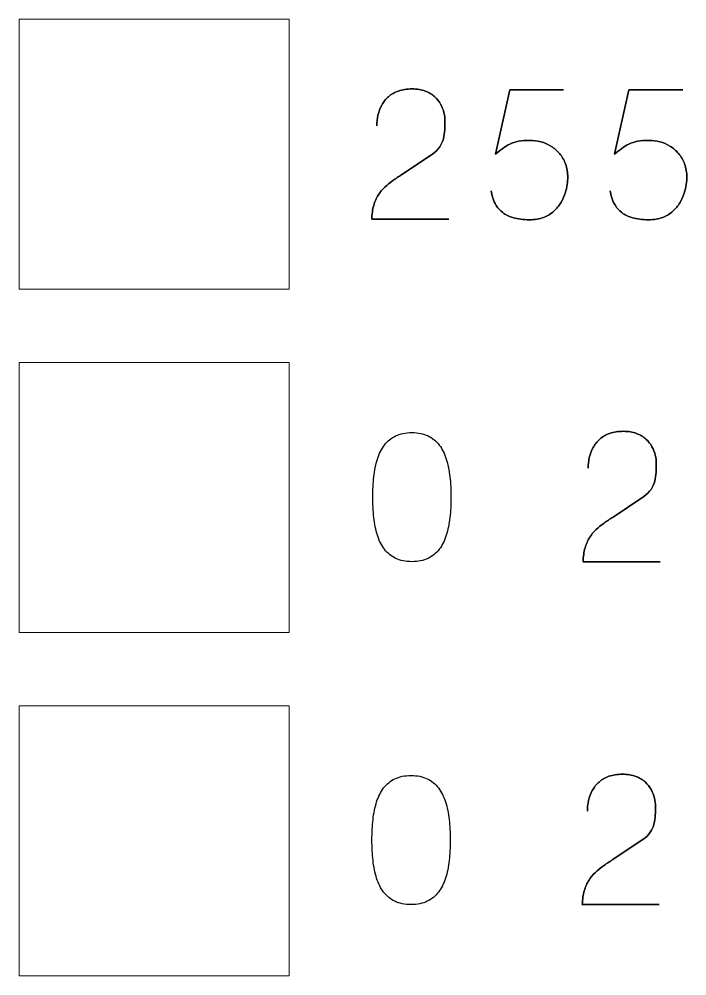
# Model space of a CAD drawing. Header units: millimetres. Extents: x -63 to 11, y -162 to 25.
# Drawn here: x -63.22 to -30.36, y -110.95 to -63.89 of the extents above; entities that cross this region are included whole.
import ezdxf

# ---------------------------------------------------------------- set-up
doc = ezdxf.new("R2010")
doc.units = ezdxf.units.MM
doc.header["$MEASUREMENT"] = 0
doc.layers.add('Layer 1', color=7, linetype='Continuous')

msp = doc.modelspace()

# ---------------------------------------------------------------- linework, layer by layer
at = {"layer": 'Layer 1', "color": 2, "lineweight": 18}
msp.add_lwpolyline([(-63.2163, -77.174), (-49.9281, -77.174), (-49.9281, -63.8858), (-63.2163, -63.8858), (-63.2163, -77.174)], close=True, dxfattribs=at)
at = {"layer": 'Layer 1', "color": 3, "lineweight": 18}
msp.add_lwpolyline([(-63.2163, -94.0617), (-49.9281, -94.0617), (-49.9281, -80.7735), (-63.2163, -80.7735), (-63.2163, -94.0617)], close=True, dxfattribs=at)
at = {"layer": 'Layer 1', "color": 4, "lineweight": 18}
msp.add_lwpolyline([(-63.2163, -110.9494), (-49.9281, -110.9494), (-49.9281, -97.6612), (-63.2163, -97.6612), (-63.2163, -110.9494)], close=True, dxfattribs=at)
at = {"layer": 'Layer 1'}
for points, knots in [([(-42.0808, -73.7309), (-42.0808, -73.7309), (-45.8657, -73.7309), (-45.8657, -73.7309), (-45.8657, -73.7309), (-45.8584, -73.475), (-45.826, -73.2486), (-45.7716, -73.0545), (-45.7716, -73.0545), (-45.7158, -72.8604), (-45.6408, -72.6898), (-45.5481, -72.5428), (-45.5481, -72.5428), (-45.454, -72.3957), (-45.3467, -72.2649), (-45.2246, -72.1502), (-45.2246, -72.1502), (-45.1026, -72.034), (-44.9717, -71.9281), (-44.8306, -71.8281), (-44.8306, -71.8281), (-44.6894, -71.7296), (-44.5438, -71.6311), (-44.3924, -71.534), (-44.3924, -71.534), (-44.3924, -71.534), (-42.8837, -70.5283), (-42.8837, -70.5283), (-42.8837, -70.5283), (-42.7293, -70.4194), (-42.6087, -70.3003), (-42.5234, -70.1724), (-42.5234, -70.1724), (-42.4367, -70.0445), (-42.3764, -69.9092), (-42.3396, -69.7666), (-42.3396, -69.7666), (-42.3043, -69.6254), (-42.2823, -69.4798), (-42.2749, -69.3328), (-42.2749, -69.3328), (-42.2676, -69.1843), (-42.2646, -69.0358), (-42.2661, -68.8872), (-42.2661, -68.8872), (-42.2661, -68.7652), (-42.2823, -68.6343), (-42.3146, -68.4932), (-42.3146, -68.4932), (-42.3484, -68.3535), (-42.4014, -68.2138), (-42.4764, -68.0755), (-42.4764, -68.0755), (-42.5514, -67.9373), (-42.6513, -67.8109), (-42.7763, -67.6962), (-42.7763, -67.6962), (-42.9013, -67.5829), (-43.0557, -67.4918), (-43.2395, -67.4227), (-43.2395, -67.4227), (-43.4233, -67.3536), (-43.6395, -67.3183), (-43.8895, -67.3168), (-43.8895, -67.3168), (-44.1409, -67.3183), (-44.3629, -67.3536), (-44.5541, -67.4212), (-44.5541, -67.4212), (-44.7453, -67.4888), (-44.9085, -67.5829), (-45.0438, -67.7021), (-45.0438, -67.7021), (-45.179, -67.8212), (-45.2879, -67.9594), (-45.3731, -68.1138), (-45.3731, -68.1138), (-45.4584, -68.2682), (-45.5202, -68.4329), (-45.5599, -68.6064), (-45.5599, -68.6064), (-45.5996, -68.7799), (-45.6187, -68.9563), (-45.6187, -69.1343), (-45.6187, -69.1343), (-45.6187, -68.9563), (-45.5996, -68.7799), (-45.5599, -68.6064), (-45.5599, -68.6064), (-45.5202, -68.4329), (-45.4584, -68.2682), (-45.3731, -68.1138), (-45.3731, -68.1138), (-45.2879, -67.9594), (-45.179, -67.8212), (-45.0438, -67.7021), (-45.0438, -67.7021), (-44.9085, -67.5829), (-44.7453, -67.4888), (-44.5541, -67.4212), (-44.5541, -67.4212), (-44.3629, -67.3536), (-44.1409, -67.3183), (-43.8895, -67.3168), (-43.8895, -67.3168), (-43.6395, -67.3183), (-43.4233, -67.3536), (-43.2395, -67.4227), (-43.2395, -67.4227), (-43.0557, -67.4918), (-42.9013, -67.5829), (-42.7763, -67.6962), (-42.7763, -67.6962), (-42.6513, -67.8109), (-42.5514, -67.9373), (-42.4764, -68.0755), (-42.4764, -68.0755), (-42.4014, -68.2138), (-42.3484, -68.3535), (-42.3146, -68.4932), (-42.3146, -68.4932), (-42.2823, -68.6343), (-42.2661, -68.7652), (-42.2661, -68.8872), (-42.2661, -68.8872), (-42.2646, -69.0358), (-42.2676, -69.1843), (-42.2749, -69.3328), (-42.2749, -69.3328), (-42.2823, -69.4798), (-42.3043, -69.6254), (-42.3396, -69.7666), (-42.3396, -69.7666), (-42.3764, -69.9092), (-42.4367, -70.0445), (-42.5234, -70.1724), (-42.5234, -70.1724), (-42.6087, -70.3003), (-42.7293, -70.4194), (-42.8837, -70.5283), (-42.8837, -70.5283), (-42.8837, -70.5283), (-44.3924, -71.534), (-44.3924, -71.534), (-44.3924, -71.534), (-44.5438, -71.6311), (-44.6894, -71.7296), (-44.8306, -71.8281), (-44.8306, -71.8281), (-44.9717, -71.9281), (-45.1026, -72.034), (-45.2246, -72.1502), (-45.2246, -72.1502), (-45.3467, -72.2649), (-45.454, -72.3957), (-45.5481, -72.5428), (-45.5481, -72.5428), (-45.6408, -72.6898), (-45.7158, -72.8604), (-45.7716, -73.0545), (-45.7716, -73.0545), (-45.826, -73.2486), (-45.8584, -73.475), (-45.8657, -73.7309), (-45.8657, -73.7309), (-45.8657, -73.7309), (-42.0808, -73.7309), (-42.0808, -73.7309)], [0, 0, 0, 0, 0.0232558, 0.0232558, 0.0232558, 0.0232558, 0.0465116, 0.0465116, 0.0465116, 0.0465116, 0.0697674, 0.0697674, 0.0697674, 0.0697674, 0.0930233, 0.0930233, 0.0930233, 0.0930233, 0.1162791, 0.1162791, 0.1162791, 0.1162791, 0.1395349, 0.1395349, 0.1395349, 0.1395349, 0.1627907, 0.1627907, 0.1627907, 0.1627907, 0.1860465, 0.1860465, 0.1860465, 0.1860465, 0.2093023, 0.2093023, 0.2093023, 0.2093023, 0.2325581, 0.2325581, 0.2325581, 0.2325581, 0.255814, 0.255814, 0.255814, 0.255814, 0.2790698, 0.2790698, 0.2790698, 0.2790698, 0.3023256, 0.3023256, 0.3023256, 0.3023256, 0.3255814, 0.3255814, 0.3255814, 0.3255814, 0.3488372, 0.3488372, 0.3488372, 0.3488372, 0.372093, 0.372093, 0.372093, 0.372093, 0.3953488, 0.3953488, 0.3953488, 0.3953488, 0.4186047, 0.4186047, 0.4186047, 0.4186047, 0.4418605, 0.4418605, 0.4418605, 0.4418605, 0.4651163, 0.4651163, 0.4651163, 0.4651163, 0.4883721, 0.4883721, 0.4883721, 0.4883721, 0.5116279, 0.5116279, 0.5116279, 0.5116279, 0.5348837, 0.5348837, 0.5348837, 0.5348837, 0.5581395, 0.5581395, 0.5581395, 0.5581395, 0.5813953, 0.5813953, 0.5813953, 0.5813953, 0.6046512, 0.6046512, 0.6046512, 0.6046512, 0.627907, 0.627907, 0.627907, 0.627907, 0.6511628, 0.6511628, 0.6511628, 0.6511628, 0.6744186, 0.6744186, 0.6744186, 0.6744186, 0.6976744, 0.6976744, 0.6976744, 0.6976744, 0.7209302, 0.7209302, 0.7209302, 0.7209302, 0.744186, 0.744186, 0.744186, 0.744186, 0.7674419, 0.7674419, 0.7674419, 0.7674419, 0.7906977, 0.7906977, 0.7906977, 0.7906977, 0.8139535, 0.8139535, 0.8139535, 0.8139535, 0.8372093, 0.8372093, 0.8372093, 0.8372093, 0.8604651, 0.8604651, 0.8604651, 0.8604651, 0.8837209, 0.8837209, 0.8837209, 0.8837209, 0.9069767, 0.9069767, 0.9069767, 0.9069767, 0.9302326, 0.9302326, 0.9302326, 0.9302326, 0.9534884, 0.9534884, 0.9534884, 0.9534884, 1, 1, 1, 1]), ([(-36.4255, -67.3697), (-36.4255, -67.3697), (-39.0723, -67.3697), (-39.0723, -67.3697), (-39.0723, -67.3697), (-39.0723, -67.3697), (-39.7781, -70.5283), (-39.7781, -70.5283), (-39.7781, -70.5283), (-39.6546, -70.4224), (-39.5369, -70.3268), (-39.4237, -70.243), (-39.4237, -70.243), (-39.3119, -70.1592), (-39.1943, -70.0886), (-39.0693, -70.0298), (-39.0693, -70.0298), (-38.9458, -69.971), (-38.8046, -69.9268), (-38.6458, -69.896), (-38.6458, -69.896), (-38.4885, -69.8651), (-38.3003, -69.8489), (-38.0841, -69.8489), (-38.0841, -69.8489), (-37.9077, -69.8489), (-37.7312, -69.8724), (-37.5548, -69.921), (-37.5548, -69.921), (-37.3783, -69.968), (-37.2107, -70.0401), (-37.0519, -70.1356), (-37.0519, -70.1356), (-36.8916, -70.2327), (-36.7504, -70.3533), (-36.6269, -70.4989), (-36.6269, -70.4989), (-36.5019, -70.6444), (-36.4034, -70.815), (-36.3328, -71.0106), (-36.3328, -71.0106), (-36.2608, -71.2061), (-36.224, -71.4282), (-36.2225, -71.6752), (-36.2225, -71.6752), (-36.2211, -71.7664), (-36.2314, -71.8811), (-36.2519, -72.0164), (-36.2519, -72.0164), (-36.2711, -72.1516), (-36.3063, -72.2987), (-36.3563, -72.4545), (-36.3563, -72.4545), (-36.4063, -72.6104), (-36.4769, -72.7648), (-36.5666, -72.9177), (-36.5666, -72.9177), (-36.6563, -73.0707), (-36.771, -73.2104), (-36.9092, -73.3368), (-36.9092, -73.3368), (-37.0475, -73.4633), (-37.2151, -73.5647), (-37.4107, -73.6412), (-37.4107, -73.6412), (-37.6077, -73.7162), (-37.8386, -73.7559), (-38.1018, -73.7574), (-38.1018, -73.7574), (-38.4164, -73.7559), (-38.6811, -73.7221), (-38.8958, -73.6588), (-38.8958, -73.6588), (-39.1105, -73.5941), (-39.2855, -73.5103), (-39.4208, -73.4045), (-39.4208, -73.4045), (-39.5575, -73.2986), (-39.6634, -73.1824), (-39.7398, -73.056), (-39.7398, -73.056), (-39.8163, -72.9295), (-39.8737, -72.803), (-39.9119, -72.6766), (-39.9119, -72.6766), (-39.9501, -72.5501), (-39.9795, -72.434), (-39.9986, -72.3281), (-39.9986, -72.3281), (-39.9795, -72.434), (-39.9501, -72.5501), (-39.9119, -72.6766), (-39.9119, -72.6766), (-39.8737, -72.803), (-39.8163, -72.9295), (-39.7398, -73.056), (-39.7398, -73.056), (-39.6634, -73.1824), (-39.5575, -73.2986), (-39.4208, -73.4045), (-39.4208, -73.4045), (-39.2855, -73.5103), (-39.1105, -73.5941), (-38.8958, -73.6588), (-38.8958, -73.6588), (-38.6811, -73.7221), (-38.4164, -73.7559), (-38.1018, -73.7574), (-38.1018, -73.7574), (-37.8386, -73.7559), (-37.6077, -73.7162), (-37.4107, -73.6412), (-37.4107, -73.6412), (-37.2151, -73.5647), (-37.0475, -73.4633), (-36.9092, -73.3368), (-36.9092, -73.3368), (-36.771, -73.2104), (-36.6563, -73.0707), (-36.5666, -72.9177), (-36.5666, -72.9177), (-36.4769, -72.7648), (-36.4063, -72.6104), (-36.3563, -72.4545), (-36.3563, -72.4545), (-36.3063, -72.2987), (-36.2711, -72.1516), (-36.2519, -72.0164), (-36.2519, -72.0164), (-36.2314, -71.8811), (-36.2211, -71.7664), (-36.2225, -71.6752), (-36.2225, -71.6752), (-36.224, -71.4282), (-36.2608, -71.2061), (-36.3328, -71.0106), (-36.3328, -71.0106), (-36.4034, -70.815), (-36.5019, -70.6444), (-36.6269, -70.4989), (-36.6269, -70.4989), (-36.7504, -70.3533), (-36.8916, -70.2327), (-37.0519, -70.1356), (-37.0519, -70.1356), (-37.2107, -70.0401), (-37.3783, -69.968), (-37.5548, -69.921), (-37.5548, -69.921), (-37.7312, -69.8724), (-37.9077, -69.8489), (-38.0841, -69.8489), (-38.0841, -69.8489), (-38.3003, -69.8489), (-38.4885, -69.8651), (-38.6458, -69.896), (-38.6458, -69.896), (-38.8046, -69.9268), (-38.9458, -69.971), (-39.0693, -70.0298), (-39.0693, -70.0298), (-39.1943, -70.0886), (-39.3119, -70.1592), (-39.4237, -70.243), (-39.4237, -70.243), (-39.5369, -70.3268), (-39.6546, -70.4224), (-39.7781, -70.5283), (-39.7781, -70.5283), (-39.7781, -70.5283), (-39.0723, -67.3697), (-39.0723, -67.3697), (-39.0723, -67.3697), (-39.0723, -67.3697), (-36.4255, -67.3697), (-36.4255, -67.3697)], [0, 0, 0, 0, 0.0222222, 0.0222222, 0.0222222, 0.0222222, 0.0444444, 0.0444444, 0.0444444, 0.0444444, 0.0666667, 0.0666667, 0.0666667, 0.0666667, 0.0888889, 0.0888889, 0.0888889, 0.0888889, 0.1111111, 0.1111111, 0.1111111, 0.1111111, 0.1333333, 0.1333333, 0.1333333, 0.1333333, 0.1555556, 0.1555556, 0.1555556, 0.1555556, 0.1777778, 0.1777778, 0.1777778, 0.1777778, 0.2, 0.2, 0.2, 0.2, 0.2222222, 0.2222222, 0.2222222, 0.2222222, 0.2444444, 0.2444444, 0.2444444, 0.2444444, 0.2666667, 0.2666667, 0.2666667, 0.2666667, 0.2888889, 0.2888889, 0.2888889, 0.2888889, 0.3111111, 0.3111111, 0.3111111, 0.3111111, 0.3333333, 0.3333333, 0.3333333, 0.3333333, 0.3555556, 0.3555556, 0.3555556, 0.3555556, 0.3777778, 0.3777778, 0.3777778, 0.3777778, 0.4, 0.4, 0.4, 0.4, 0.4222222, 0.4222222, 0.4222222, 0.4222222, 0.4444444, 0.4444444, 0.4444444, 0.4444444, 0.4666667, 0.4666667, 0.4666667, 0.4666667, 0.4888889, 0.4888889, 0.4888889, 0.4888889, 0.5111111, 0.5111111, 0.5111111, 0.5111111, 0.5333333, 0.5333333, 0.5333333, 0.5333333, 0.5555556, 0.5555556, 0.5555556, 0.5555556, 0.5777778, 0.5777778, 0.5777778, 0.5777778, 0.6, 0.6, 0.6, 0.6, 0.6222222, 0.6222222, 0.6222222, 0.6222222, 0.6444444, 0.6444444, 0.6444444, 0.6444444, 0.6666667, 0.6666667, 0.6666667, 0.6666667, 0.6888889, 0.6888889, 0.6888889, 0.6888889, 0.7111111, 0.7111111, 0.7111111, 0.7111111, 0.7333333, 0.7333333, 0.7333333, 0.7333333, 0.7555556, 0.7555556, 0.7555556, 0.7555556, 0.7777778, 0.7777778, 0.7777778, 0.7777778, 0.8, 0.8, 0.8, 0.8, 0.8222222, 0.8222222, 0.8222222, 0.8222222, 0.8444444, 0.8444444, 0.8444444, 0.8444444, 0.8666667, 0.8666667, 0.8666667, 0.8666667, 0.8888889, 0.8888889, 0.8888889, 0.8888889, 0.9111111, 0.9111111, 0.9111111, 0.9111111, 0.9333333, 0.9333333, 0.9333333, 0.9333333, 0.9555556, 0.9555556, 0.9555556, 0.9555556, 1, 1, 1, 1]), ([(-30.5672, -67.3697), (-30.5672, -67.3697), (-33.214, -67.3697), (-33.214, -67.3697), (-33.214, -67.3697), (-33.214, -67.3697), (-33.9198, -70.5283), (-33.9198, -70.5283), (-33.9198, -70.5283), (-33.7963, -70.4224), (-33.6786, -70.3268), (-33.5654, -70.243), (-33.5654, -70.243), (-33.4536, -70.1592), (-33.336, -70.0886), (-33.211, -70.0298), (-33.211, -70.0298), (-33.0875, -69.971), (-32.9463, -69.9268), (-32.7875, -69.896), (-32.7875, -69.896), (-32.6302, -69.8651), (-32.442, -69.8489), (-32.2258, -69.8489), (-32.2258, -69.8489), (-32.0494, -69.8489), (-31.8729, -69.8724), (-31.6965, -69.921), (-31.6965, -69.921), (-31.52, -69.968), (-31.3524, -70.0401), (-31.1936, -70.1356), (-31.1936, -70.1356), (-31.0333, -70.2327), (-30.8921, -70.3533), (-30.7686, -70.4989), (-30.7686, -70.4989), (-30.6436, -70.6444), (-30.5451, -70.815), (-30.4745, -71.0106), (-30.4745, -71.0106), (-30.4025, -71.2061), (-30.3657, -71.4282), (-30.3642, -71.6752), (-30.3642, -71.6752), (-30.3628, -71.7664), (-30.3731, -71.8811), (-30.3936, -72.0164), (-30.3936, -72.0164), (-30.4128, -72.1516), (-30.448, -72.2987), (-30.498, -72.4545), (-30.498, -72.4545), (-30.548, -72.6104), (-30.6186, -72.7648), (-30.7083, -72.9177), (-30.7083, -72.9177), (-30.798, -73.0707), (-30.9127, -73.2104), (-31.0509, -73.3368), (-31.0509, -73.3368), (-31.1892, -73.4633), (-31.3568, -73.5647), (-31.5524, -73.6412), (-31.5524, -73.6412), (-31.7494, -73.7162), (-31.9803, -73.7559), (-32.2435, -73.7574), (-32.2435, -73.7574), (-32.5581, -73.7559), (-32.8228, -73.7221), (-33.0375, -73.6588), (-33.0375, -73.6588), (-33.2522, -73.5941), (-33.4272, -73.5103), (-33.5625, -73.4045), (-33.5625, -73.4045), (-33.6992, -73.2986), (-33.8051, -73.1824), (-33.8815, -73.056), (-33.8815, -73.056), (-33.958, -72.9295), (-34.0154, -72.803), (-34.0536, -72.6766), (-34.0536, -72.6766), (-34.0918, -72.5501), (-34.1212, -72.434), (-34.1403, -72.3281), (-34.1403, -72.3281), (-34.1212, -72.434), (-34.0918, -72.5501), (-34.0536, -72.6766), (-34.0536, -72.6766), (-34.0154, -72.803), (-33.958, -72.9295), (-33.8815, -73.056), (-33.8815, -73.056), (-33.8051, -73.1824), (-33.6992, -73.2986), (-33.5625, -73.4045), (-33.5625, -73.4045), (-33.4272, -73.5103), (-33.2522, -73.5941), (-33.0375, -73.6588), (-33.0375, -73.6588), (-32.8228, -73.7221), (-32.5581, -73.7559), (-32.2435, -73.7574), (-32.2435, -73.7574), (-31.9803, -73.7559), (-31.7494, -73.7162), (-31.5524, -73.6412), (-31.5524, -73.6412), (-31.3568, -73.5647), (-31.1892, -73.4633), (-31.0509, -73.3368), (-31.0509, -73.3368), (-30.9127, -73.2104), (-30.798, -73.0707), (-30.7083, -72.9177), (-30.7083, -72.9177), (-30.6186, -72.7648), (-30.548, -72.6104), (-30.498, -72.4545), (-30.498, -72.4545), (-30.448, -72.2987), (-30.4128, -72.1516), (-30.3936, -72.0164), (-30.3936, -72.0164), (-30.3731, -71.8811), (-30.3628, -71.7664), (-30.3642, -71.6752), (-30.3642, -71.6752), (-30.3657, -71.4282), (-30.4025, -71.2061), (-30.4745, -71.0106), (-30.4745, -71.0106), (-30.5451, -70.815), (-30.6436, -70.6444), (-30.7686, -70.4989), (-30.7686, -70.4989), (-30.8921, -70.3533), (-31.0333, -70.2327), (-31.1936, -70.1356), (-31.1936, -70.1356), (-31.3524, -70.0401), (-31.52, -69.968), (-31.6965, -69.921), (-31.6965, -69.921), (-31.8729, -69.8724), (-32.0494, -69.8489), (-32.2258, -69.8489), (-32.2258, -69.8489), (-32.442, -69.8489), (-32.6302, -69.8651), (-32.7875, -69.896), (-32.7875, -69.896), (-32.9463, -69.9268), (-33.0875, -69.971), (-33.211, -70.0298), (-33.211, -70.0298), (-33.336, -70.0886), (-33.4536, -70.1592), (-33.5654, -70.243), (-33.5654, -70.243), (-33.6786, -70.3268), (-33.7963, -70.4224), (-33.9198, -70.5283), (-33.9198, -70.5283), (-33.9198, -70.5283), (-33.214, -67.3697), (-33.214, -67.3697), (-33.214, -67.3697), (-33.214, -67.3697), (-30.5672, -67.3697), (-30.5672, -67.3697)], [0, 0, 0, 0, 0.0222222, 0.0222222, 0.0222222, 0.0222222, 0.0444444, 0.0444444, 0.0444444, 0.0444444, 0.0666667, 0.0666667, 0.0666667, 0.0666667, 0.0888889, 0.0888889, 0.0888889, 0.0888889, 0.1111111, 0.1111111, 0.1111111, 0.1111111, 0.1333333, 0.1333333, 0.1333333, 0.1333333, 0.1555556, 0.1555556, 0.1555556, 0.1555556, 0.1777778, 0.1777778, 0.1777778, 0.1777778, 0.2, 0.2, 0.2, 0.2, 0.2222222, 0.2222222, 0.2222222, 0.2222222, 0.2444444, 0.2444444, 0.2444444, 0.2444444, 0.2666667, 0.2666667, 0.2666667, 0.2666667, 0.2888889, 0.2888889, 0.2888889, 0.2888889, 0.3111111, 0.3111111, 0.3111111, 0.3111111, 0.3333333, 0.3333333, 0.3333333, 0.3333333, 0.3555556, 0.3555556, 0.3555556, 0.3555556, 0.3777778, 0.3777778, 0.3777778, 0.3777778, 0.4, 0.4, 0.4, 0.4, 0.4222222, 0.4222222, 0.4222222, 0.4222222, 0.4444444, 0.4444444, 0.4444444, 0.4444444, 0.4666667, 0.4666667, 0.4666667, 0.4666667, 0.4888889, 0.4888889, 0.4888889, 0.4888889, 0.5111111, 0.5111111, 0.5111111, 0.5111111, 0.5333333, 0.5333333, 0.5333333, 0.5333333, 0.5555556, 0.5555556, 0.5555556, 0.5555556, 0.5777778, 0.5777778, 0.5777778, 0.5777778, 0.6, 0.6, 0.6, 0.6, 0.6222222, 0.6222222, 0.6222222, 0.6222222, 0.6444444, 0.6444444, 0.6444444, 0.6444444, 0.6666667, 0.6666667, 0.6666667, 0.6666667, 0.6888889, 0.6888889, 0.6888889, 0.6888889, 0.7111111, 0.7111111, 0.7111111, 0.7111111, 0.7333333, 0.7333333, 0.7333333, 0.7333333, 0.7555556, 0.7555556, 0.7555556, 0.7555556, 0.7777778, 0.7777778, 0.7777778, 0.7777778, 0.8, 0.8, 0.8, 0.8, 0.8222222, 0.8222222, 0.8222222, 0.8222222, 0.8444444, 0.8444444, 0.8444444, 0.8444444, 0.8666667, 0.8666667, 0.8666667, 0.8666667, 0.8888889, 0.8888889, 0.8888889, 0.8888889, 0.9111111, 0.9111111, 0.9111111, 0.9111111, 0.9333333, 0.9333333, 0.9333333, 0.9333333, 0.9555556, 0.9555556, 0.9555556, 0.9555556, 1, 1, 1, 1]), ([(-43.8939, -90.5752), (-43.5851, -90.5737), (-43.319, -90.5193), (-43.0969, -90.4135), (-43.0969, -90.4135), (-42.8763, -90.3076), (-42.6925, -90.1561), (-42.5455, -89.9635), (-42.5455, -89.9635), (-42.3999, -89.7694), (-42.2852, -89.54), (-42.1999, -89.2753), (-42.1999, -89.2753), (-42.1161, -89.0106), (-42.0558, -88.721), (-42.022, -88.4033), (-42.022, -88.4033), (-41.9867, -88.0857), (-41.9691, -87.7519), (-41.9706, -87.399), (-41.9706, -87.399), (-41.9691, -87.0476), (-41.9867, -86.7138), (-42.022, -86.3977), (-42.022, -86.3977), (-42.0558, -86.0815), (-42.1161, -85.7904), (-42.1999, -85.5257), (-42.1999, -85.5257), (-42.2852, -85.2625), (-42.3999, -85.0331), (-42.5455, -84.8375), (-42.5455, -84.8375), (-42.6925, -84.6434), (-42.8763, -84.4919), (-43.0969, -84.3861), (-43.0969, -84.3861), (-43.319, -84.2787), (-43.5851, -84.2243), (-43.8939, -84.2229), (-43.8939, -84.2229), (-44.2027, -84.2243), (-44.4688, -84.2787), (-44.6909, -84.3861), (-44.6909, -84.3861), (-44.9115, -84.4919), (-45.0953, -84.6434), (-45.2423, -84.8375), (-45.2423, -84.8375), (-45.3879, -85.0331), (-45.5026, -85.2625), (-45.5879, -85.5257), (-45.5879, -85.5257), (-45.6717, -85.7904), (-45.732, -86.0815), (-45.7658, -86.3977), (-45.7658, -86.3977), (-45.8011, -86.7138), (-45.8187, -87.0476), (-45.8172, -87.399), (-45.8172, -87.399), (-45.8187, -87.7519), (-45.8011, -88.0857), (-45.7658, -88.4033), (-45.7658, -88.4033), (-45.732, -88.721), (-45.6717, -89.0106), (-45.5879, -89.2753), (-45.5879, -89.2753), (-45.5026, -89.54), (-45.3879, -89.7694), (-45.2423, -89.9635), (-45.2423, -89.9635), (-45.0953, -90.1561), (-44.9115, -90.3076), (-44.6909, -90.4135), (-44.6909, -90.4135), (-44.4688, -90.5193), (-44.2027, -90.5737), (-43.8939, -90.5752)], [0, 0, 0, 0, 0.047619, 0.047619, 0.047619, 0.047619, 0.0952381, 0.0952381, 0.0952381, 0.0952381, 0.1428571, 0.1428571, 0.1428571, 0.1428571, 0.1904762, 0.1904762, 0.1904762, 0.1904762, 0.2380952, 0.2380952, 0.2380952, 0.2380952, 0.2857143, 0.2857143, 0.2857143, 0.2857143, 0.3333333, 0.3333333, 0.3333333, 0.3333333, 0.3809524, 0.3809524, 0.3809524, 0.3809524, 0.4285714, 0.4285714, 0.4285714, 0.4285714, 0.4761905, 0.4761905, 0.4761905, 0.4761905, 0.5238095, 0.5238095, 0.5238095, 0.5238095, 0.5714286, 0.5714286, 0.5714286, 0.5714286, 0.6190476, 0.6190476, 0.6190476, 0.6190476, 0.6666667, 0.6666667, 0.6666667, 0.6666667, 0.7142857, 0.7142857, 0.7142857, 0.7142857, 0.7619048, 0.7619048, 0.7619048, 0.7619048, 0.8095238, 0.8095238, 0.8095238, 0.8095238, 0.8571429, 0.8571429, 0.8571429, 0.8571429, 0.9047619, 0.9047619, 0.9047619, 0.9047619, 1, 1, 1, 1]), ([(-43.8939, -90.5752), (-43.5851, -90.5737), (-43.319, -90.5193), (-43.0969, -90.4135), (-43.0969, -90.4135), (-42.8763, -90.3076), (-42.6925, -90.1561), (-42.5455, -89.9635), (-42.5455, -89.9635), (-42.3999, -89.7694), (-42.2852, -89.54), (-42.1999, -89.2753), (-42.1999, -89.2753), (-42.1161, -89.0106), (-42.0558, -88.721), (-42.022, -88.4033), (-42.022, -88.4033), (-41.9867, -88.0857), (-41.9691, -87.7519), (-41.9706, -87.399), (-41.9706, -87.399), (-41.9691, -87.0476), (-41.9867, -86.7138), (-42.022, -86.3977), (-42.022, -86.3977), (-42.0558, -86.0815), (-42.1161, -85.7904), (-42.1999, -85.5257), (-42.1999, -85.5257), (-42.2852, -85.2625), (-42.3999, -85.0331), (-42.5455, -84.8375), (-42.5455, -84.8375), (-42.6925, -84.6434), (-42.8763, -84.4919), (-43.0969, -84.3861), (-43.0969, -84.3861), (-43.319, -84.2787), (-43.5851, -84.2243), (-43.8939, -84.2229), (-43.8939, -84.2229), (-44.2027, -84.2243), (-44.4688, -84.2787), (-44.6909, -84.3861), (-44.6909, -84.3861), (-44.9115, -84.4919), (-45.0953, -84.6434), (-45.2423, -84.8375), (-45.2423, -84.8375), (-45.3879, -85.0331), (-45.5026, -85.2625), (-45.5879, -85.5257), (-45.5879, -85.5257), (-45.6717, -85.7904), (-45.732, -86.0815), (-45.7658, -86.3977), (-45.7658, -86.3977), (-45.8011, -86.7138), (-45.8187, -87.0476), (-45.8172, -87.399), (-45.8172, -87.399), (-45.8187, -87.7519), (-45.8011, -88.0857), (-45.7658, -88.4033), (-45.7658, -88.4033), (-45.732, -88.721), (-45.6717, -89.0106), (-45.5879, -89.2753), (-45.5879, -89.2753), (-45.5026, -89.54), (-45.3879, -89.7694), (-45.2423, -89.9635), (-45.2423, -89.9635), (-45.0953, -90.1561), (-44.9115, -90.3076), (-44.6909, -90.4135), (-44.6909, -90.4135), (-44.4688, -90.5193), (-44.2027, -90.5737), (-43.8939, -90.5752)], [0, 0, 0, 0, 0.047619, 0.047619, 0.047619, 0.047619, 0.0952381, 0.0952381, 0.0952381, 0.0952381, 0.1428571, 0.1428571, 0.1428571, 0.1428571, 0.1904762, 0.1904762, 0.1904762, 0.1904762, 0.2380952, 0.2380952, 0.2380952, 0.2380952, 0.2857143, 0.2857143, 0.2857143, 0.2857143, 0.3333333, 0.3333333, 0.3333333, 0.3333333, 0.3809524, 0.3809524, 0.3809524, 0.3809524, 0.4285714, 0.4285714, 0.4285714, 0.4285714, 0.4761905, 0.4761905, 0.4761905, 0.4761905, 0.5238095, 0.5238095, 0.5238095, 0.5238095, 0.5714286, 0.5714286, 0.5714286, 0.5714286, 0.6190476, 0.6190476, 0.6190476, 0.6190476, 0.6666667, 0.6666667, 0.6666667, 0.6666667, 0.7142857, 0.7142857, 0.7142857, 0.7142857, 0.7619048, 0.7619048, 0.7619048, 0.7619048, 0.8095238, 0.8095238, 0.8095238, 0.8095238, 0.8571429, 0.8571429, 0.8571429, 0.8571429, 0.9047619, 0.9047619, 0.9047619, 0.9047619, 1, 1, 1, 1]), ([(-31.6833, -90.5752), (-31.6833, -90.5752), (-35.4682, -90.5752), (-35.4682, -90.5752), (-35.4682, -90.5752), (-35.4609, -90.3193), (-35.4285, -90.0929), (-35.3741, -89.8988), (-35.3741, -89.8988), (-35.3183, -89.7047), (-35.2433, -89.5341), (-35.1506, -89.3871), (-35.1506, -89.3871), (-35.0565, -89.24), (-34.9492, -89.1092), (-34.8271, -88.9945), (-34.8271, -88.9945), (-34.7051, -88.8783), (-34.5742, -88.7724), (-34.4331, -88.6724), (-34.4331, -88.6724), (-34.2919, -88.5739), (-34.1463, -88.4754), (-33.9949, -88.3783), (-33.9949, -88.3783), (-33.9949, -88.3783), (-32.4862, -87.3726), (-32.4862, -87.3726), (-32.4862, -87.3726), (-32.3318, -87.2637), (-32.2112, -87.1446), (-32.1259, -87.0167), (-32.1259, -87.0167), (-32.0392, -86.8888), (-31.9789, -86.7535), (-31.9421, -86.6109), (-31.9421, -86.6109), (-31.9068, -86.4697), (-31.8848, -86.3241), (-31.8774, -86.1771), (-31.8774, -86.1771), (-31.8701, -86.0286), (-31.8671, -85.8801), (-31.8686, -85.7315), (-31.8686, -85.7315), (-31.8686, -85.6095), (-31.8848, -85.4786), (-31.9171, -85.3375), (-31.9171, -85.3375), (-31.9509, -85.1978), (-32.0039, -85.0581), (-32.0789, -84.9198), (-32.0789, -84.9198), (-32.1539, -84.7816), (-32.2538, -84.6552), (-32.3788, -84.5405), (-32.3788, -84.5405), (-32.5038, -84.4272), (-32.6582, -84.3361), (-32.842, -84.267), (-32.842, -84.267), (-33.0258, -84.1979), (-33.242, -84.1626), (-33.492, -84.1611), (-33.492, -84.1611), (-33.7434, -84.1626), (-33.9654, -84.1979), (-34.1566, -84.2655), (-34.1566, -84.2655), (-34.3478, -84.3331), (-34.511, -84.4272), (-34.6463, -84.5464), (-34.6463, -84.5464), (-34.7815, -84.6655), (-34.8904, -84.8037), (-34.9756, -84.9581), (-34.9756, -84.9581), (-35.0609, -85.1125), (-35.1227, -85.2772), (-35.1624, -85.4507), (-35.1624, -85.4507), (-35.2021, -85.6242), (-35.2212, -85.8006), (-35.2212, -85.9786), (-35.2212, -85.9786), (-35.2212, -85.8006), (-35.2021, -85.6242), (-35.1624, -85.4507), (-35.1624, -85.4507), (-35.1227, -85.2772), (-35.0609, -85.1125), (-34.9756, -84.9581), (-34.9756, -84.9581), (-34.8904, -84.8037), (-34.7815, -84.6655), (-34.6463, -84.5464), (-34.6463, -84.5464), (-34.511, -84.4272), (-34.3478, -84.3331), (-34.1566, -84.2655), (-34.1566, -84.2655), (-33.9654, -84.1979), (-33.7434, -84.1626), (-33.492, -84.1611), (-33.492, -84.1611), (-33.242, -84.1626), (-33.0258, -84.1979), (-32.842, -84.267), (-32.842, -84.267), (-32.6582, -84.3361), (-32.5038, -84.4272), (-32.3788, -84.5405), (-32.3788, -84.5405), (-32.2538, -84.6552), (-32.1539, -84.7816), (-32.0789, -84.9198), (-32.0789, -84.9198), (-32.0039, -85.0581), (-31.9509, -85.1978), (-31.9171, -85.3375), (-31.9171, -85.3375), (-31.8848, -85.4786), (-31.8686, -85.6095), (-31.8686, -85.7315), (-31.8686, -85.7315), (-31.8671, -85.8801), (-31.8701, -86.0286), (-31.8774, -86.1771), (-31.8774, -86.1771), (-31.8848, -86.3241), (-31.9068, -86.4697), (-31.9421, -86.6109), (-31.9421, -86.6109), (-31.9789, -86.7535), (-32.0392, -86.8888), (-32.1259, -87.0167), (-32.1259, -87.0167), (-32.2112, -87.1446), (-32.3318, -87.2637), (-32.4862, -87.3726), (-32.4862, -87.3726), (-32.4862, -87.3726), (-33.9949, -88.3783), (-33.9949, -88.3783), (-33.9949, -88.3783), (-34.1463, -88.4754), (-34.2919, -88.5739), (-34.4331, -88.6724), (-34.4331, -88.6724), (-34.5742, -88.7724), (-34.7051, -88.8783), (-34.8271, -88.9945), (-34.8271, -88.9945), (-34.9492, -89.1092), (-35.0565, -89.24), (-35.1506, -89.3871), (-35.1506, -89.3871), (-35.2433, -89.5341), (-35.3183, -89.7047), (-35.3741, -89.8988), (-35.3741, -89.8988), (-35.4285, -90.0929), (-35.4609, -90.3193), (-35.4682, -90.5752), (-35.4682, -90.5752), (-35.4682, -90.5752), (-31.6833, -90.5752), (-31.6833, -90.5752)], [0, 0, 0, 0, 0.0232558, 0.0232558, 0.0232558, 0.0232558, 0.0465116, 0.0465116, 0.0465116, 0.0465116, 0.0697674, 0.0697674, 0.0697674, 0.0697674, 0.0930233, 0.0930233, 0.0930233, 0.0930233, 0.1162791, 0.1162791, 0.1162791, 0.1162791, 0.1395349, 0.1395349, 0.1395349, 0.1395349, 0.1627907, 0.1627907, 0.1627907, 0.1627907, 0.1860465, 0.1860465, 0.1860465, 0.1860465, 0.2093023, 0.2093023, 0.2093023, 0.2093023, 0.2325581, 0.2325581, 0.2325581, 0.2325581, 0.255814, 0.255814, 0.255814, 0.255814, 0.2790698, 0.2790698, 0.2790698, 0.2790698, 0.3023256, 0.3023256, 0.3023256, 0.3023256, 0.3255814, 0.3255814, 0.3255814, 0.3255814, 0.3488372, 0.3488372, 0.3488372, 0.3488372, 0.372093, 0.372093, 0.372093, 0.372093, 0.3953488, 0.3953488, 0.3953488, 0.3953488, 0.4186047, 0.4186047, 0.4186047, 0.4186047, 0.4418605, 0.4418605, 0.4418605, 0.4418605, 0.4651163, 0.4651163, 0.4651163, 0.4651163, 0.4883721, 0.4883721, 0.4883721, 0.4883721, 0.5116279, 0.5116279, 0.5116279, 0.5116279, 0.5348837, 0.5348837, 0.5348837, 0.5348837, 0.5581395, 0.5581395, 0.5581395, 0.5581395, 0.5813953, 0.5813953, 0.5813953, 0.5813953, 0.6046512, 0.6046512, 0.6046512, 0.6046512, 0.627907, 0.627907, 0.627907, 0.627907, 0.6511628, 0.6511628, 0.6511628, 0.6511628, 0.6744186, 0.6744186, 0.6744186, 0.6744186, 0.6976744, 0.6976744, 0.6976744, 0.6976744, 0.7209302, 0.7209302, 0.7209302, 0.7209302, 0.744186, 0.744186, 0.744186, 0.744186, 0.7674419, 0.7674419, 0.7674419, 0.7674419, 0.7906977, 0.7906977, 0.7906977, 0.7906977, 0.8139535, 0.8139535, 0.8139535, 0.8139535, 0.8372093, 0.8372093, 0.8372093, 0.8372093, 0.8604651, 0.8604651, 0.8604651, 0.8604651, 0.8837209, 0.8837209, 0.8837209, 0.8837209, 0.9069767, 0.9069767, 0.9069767, 0.9069767, 0.9302326, 0.9302326, 0.9302326, 0.9302326, 0.9534884, 0.9534884, 0.9534884, 0.9534884, 1, 1, 1, 1]), ([(-43.9325, -107.4431), (-43.6237, -107.4416), (-43.3576, -107.3872), (-43.1355, -107.2814), (-43.1355, -107.2814), (-42.9149, -107.1755), (-42.7311, -107.024), (-42.5841, -106.8314), (-42.5841, -106.8314), (-42.4385, -106.6373), (-42.3238, -106.4079), (-42.2385, -106.1432), (-42.2385, -106.1432), (-42.1547, -105.8785), (-42.0944, -105.5889), (-42.0606, -105.2712), (-42.0606, -105.2712), (-42.0253, -104.9536), (-42.0077, -104.6198), (-42.0092, -104.2669), (-42.0092, -104.2669), (-42.0077, -103.9155), (-42.0253, -103.5817), (-42.0606, -103.2656), (-42.0606, -103.2656), (-42.0944, -102.9494), (-42.1547, -102.6583), (-42.2385, -102.3936), (-42.2385, -102.3936), (-42.3238, -102.1304), (-42.4385, -101.901), (-42.5841, -101.7054), (-42.5841, -101.7054), (-42.7311, -101.5113), (-42.9149, -101.3598), (-43.1355, -101.254), (-43.1355, -101.254), (-43.3576, -101.1466), (-43.6237, -101.0922), (-43.9325, -101.0908), (-43.9325, -101.0908), (-44.2413, -101.0922), (-44.5074, -101.1466), (-44.7295, -101.254), (-44.7295, -101.254), (-44.9501, -101.3598), (-45.1339, -101.5113), (-45.2809, -101.7054), (-45.2809, -101.7054), (-45.4265, -101.901), (-45.5412, -102.1304), (-45.6265, -102.3936), (-45.6265, -102.3936), (-45.7103, -102.6583), (-45.7706, -102.9494), (-45.8044, -103.2656), (-45.8044, -103.2656), (-45.8397, -103.5817), (-45.8573, -103.9155), (-45.8558, -104.2669), (-45.8558, -104.2669), (-45.8573, -104.6198), (-45.8397, -104.9536), (-45.8044, -105.2712), (-45.8044, -105.2712), (-45.7706, -105.5889), (-45.7103, -105.8785), (-45.6265, -106.1432), (-45.6265, -106.1432), (-45.5412, -106.4079), (-45.4265, -106.6373), (-45.2809, -106.8314), (-45.2809, -106.8314), (-45.1339, -107.024), (-44.9501, -107.1755), (-44.7295, -107.2814), (-44.7295, -107.2814), (-44.5074, -107.3872), (-44.2413, -107.4416), (-43.9325, -107.4431)], [0, 0, 0, 0, 0.047619, 0.047619, 0.047619, 0.047619, 0.0952381, 0.0952381, 0.0952381, 0.0952381, 0.1428571, 0.1428571, 0.1428571, 0.1428571, 0.1904762, 0.1904762, 0.1904762, 0.1904762, 0.2380952, 0.2380952, 0.2380952, 0.2380952, 0.2857143, 0.2857143, 0.2857143, 0.2857143, 0.3333333, 0.3333333, 0.3333333, 0.3333333, 0.3809524, 0.3809524, 0.3809524, 0.3809524, 0.4285714, 0.4285714, 0.4285714, 0.4285714, 0.4761905, 0.4761905, 0.4761905, 0.4761905, 0.5238095, 0.5238095, 0.5238095, 0.5238095, 0.5714286, 0.5714286, 0.5714286, 0.5714286, 0.6190476, 0.6190476, 0.6190476, 0.6190476, 0.6666667, 0.6666667, 0.6666667, 0.6666667, 0.7142857, 0.7142857, 0.7142857, 0.7142857, 0.7619048, 0.7619048, 0.7619048, 0.7619048, 0.8095238, 0.8095238, 0.8095238, 0.8095238, 0.8571429, 0.8571429, 0.8571429, 0.8571429, 0.9047619, 0.9047619, 0.9047619, 0.9047619, 1, 1, 1, 1]), ([(-43.9325, -107.4431), (-43.6237, -107.4416), (-43.3576, -107.3872), (-43.1355, -107.2814), (-43.1355, -107.2814), (-42.9149, -107.1755), (-42.7311, -107.024), (-42.5841, -106.8314), (-42.5841, -106.8314), (-42.4385, -106.6373), (-42.3238, -106.4079), (-42.2385, -106.1432), (-42.2385, -106.1432), (-42.1547, -105.8785), (-42.0944, -105.5889), (-42.0606, -105.2712), (-42.0606, -105.2712), (-42.0253, -104.9536), (-42.0077, -104.6198), (-42.0092, -104.2669), (-42.0092, -104.2669), (-42.0077, -103.9155), (-42.0253, -103.5817), (-42.0606, -103.2656), (-42.0606, -103.2656), (-42.0944, -102.9494), (-42.1547, -102.6583), (-42.2385, -102.3936), (-42.2385, -102.3936), (-42.3238, -102.1304), (-42.4385, -101.901), (-42.5841, -101.7054), (-42.5841, -101.7054), (-42.7311, -101.5113), (-42.9149, -101.3598), (-43.1355, -101.254), (-43.1355, -101.254), (-43.3576, -101.1466), (-43.6237, -101.0922), (-43.9325, -101.0908), (-43.9325, -101.0908), (-44.2413, -101.0922), (-44.5074, -101.1466), (-44.7295, -101.254), (-44.7295, -101.254), (-44.9501, -101.3598), (-45.1339, -101.5113), (-45.2809, -101.7054), (-45.2809, -101.7054), (-45.4265, -101.901), (-45.5412, -102.1304), (-45.6265, -102.3936), (-45.6265, -102.3936), (-45.7103, -102.6583), (-45.7706, -102.9494), (-45.8044, -103.2656), (-45.8044, -103.2656), (-45.8397, -103.5817), (-45.8573, -103.9155), (-45.8558, -104.2669), (-45.8558, -104.2669), (-45.8573, -104.6198), (-45.8397, -104.9536), (-45.8044, -105.2712), (-45.8044, -105.2712), (-45.7706, -105.5889), (-45.7103, -105.8785), (-45.6265, -106.1432), (-45.6265, -106.1432), (-45.5412, -106.4079), (-45.4265, -106.6373), (-45.2809, -106.8314), (-45.2809, -106.8314), (-45.1339, -107.024), (-44.9501, -107.1755), (-44.7295, -107.2814), (-44.7295, -107.2814), (-44.5074, -107.3872), (-44.2413, -107.4416), (-43.9325, -107.4431)], [0, 0, 0, 0, 0.047619, 0.047619, 0.047619, 0.047619, 0.0952381, 0.0952381, 0.0952381, 0.0952381, 0.1428571, 0.1428571, 0.1428571, 0.1428571, 0.1904762, 0.1904762, 0.1904762, 0.1904762, 0.2380952, 0.2380952, 0.2380952, 0.2380952, 0.2857143, 0.2857143, 0.2857143, 0.2857143, 0.3333333, 0.3333333, 0.3333333, 0.3333333, 0.3809524, 0.3809524, 0.3809524, 0.3809524, 0.4285714, 0.4285714, 0.4285714, 0.4285714, 0.4761905, 0.4761905, 0.4761905, 0.4761905, 0.5238095, 0.5238095, 0.5238095, 0.5238095, 0.5714286, 0.5714286, 0.5714286, 0.5714286, 0.6190476, 0.6190476, 0.6190476, 0.6190476, 0.6666667, 0.6666667, 0.6666667, 0.6666667, 0.7142857, 0.7142857, 0.7142857, 0.7142857, 0.7619048, 0.7619048, 0.7619048, 0.7619048, 0.8095238, 0.8095238, 0.8095238, 0.8095238, 0.8571429, 0.8571429, 0.8571429, 0.8571429, 0.9047619, 0.9047619, 0.9047619, 0.9047619, 1, 1, 1, 1]), ([(-31.7219, -107.4431), (-31.7219, -107.4431), (-35.5068, -107.4431), (-35.5068, -107.4431), (-35.5068, -107.4431), (-35.4995, -107.1872), (-35.4671, -106.9608), (-35.4127, -106.7667), (-35.4127, -106.7667), (-35.3569, -106.5726), (-35.2819, -106.402), (-35.1892, -106.255), (-35.1892, -106.255), (-35.0951, -106.1079), (-34.9878, -105.9771), (-34.8657, -105.8624), (-34.8657, -105.8624), (-34.7437, -105.7462), (-34.6128, -105.6403), (-34.4717, -105.5403), (-34.4717, -105.5403), (-34.3305, -105.4418), (-34.1849, -105.3433), (-34.0335, -105.2462), (-34.0335, -105.2462), (-34.0335, -105.2462), (-32.5248, -104.2405), (-32.5248, -104.2405), (-32.5248, -104.2405), (-32.3704, -104.1316), (-32.2498, -104.0125), (-32.1645, -103.8846), (-32.1645, -103.8846), (-32.0778, -103.7567), (-32.0175, -103.6214), (-31.9807, -103.4788), (-31.9807, -103.4788), (-31.9454, -103.3376), (-31.9234, -103.192), (-31.916, -103.045), (-31.916, -103.045), (-31.9087, -102.8965), (-31.9057, -102.748), (-31.9072, -102.5994), (-31.9072, -102.5994), (-31.9072, -102.4774), (-31.9234, -102.3465), (-31.9557, -102.2054), (-31.9557, -102.2054), (-31.9895, -102.0657), (-32.0425, -101.926), (-32.1175, -101.7877), (-32.1175, -101.7877), (-32.1925, -101.6495), (-32.2924, -101.5231), (-32.4174, -101.4084), (-32.4174, -101.4084), (-32.5424, -101.2951), (-32.6968, -101.204), (-32.8806, -101.1349), (-32.8806, -101.1349), (-33.0644, -101.0658), (-33.2806, -101.0305), (-33.5306, -101.029), (-33.5306, -101.029), (-33.782, -101.0305), (-34.004, -101.0658), (-34.1952, -101.1334), (-34.1952, -101.1334), (-34.3864, -101.201), (-34.5496, -101.2951), (-34.6849, -101.4143), (-34.6849, -101.4143), (-34.8201, -101.5334), (-34.929, -101.6716), (-35.0142, -101.826), (-35.0142, -101.826), (-35.0995, -101.9804), (-35.1613, -102.1451), (-35.201, -102.3186), (-35.201, -102.3186), (-35.2407, -102.4921), (-35.2598, -102.6685), (-35.2598, -102.8465), (-35.2598, -102.8465), (-35.2598, -102.6685), (-35.2407, -102.4921), (-35.201, -102.3186), (-35.201, -102.3186), (-35.1613, -102.1451), (-35.0995, -101.9804), (-35.0142, -101.826), (-35.0142, -101.826), (-34.929, -101.6716), (-34.8201, -101.5334), (-34.6849, -101.4143), (-34.6849, -101.4143), (-34.5496, -101.2951), (-34.3864, -101.201), (-34.1952, -101.1334), (-34.1952, -101.1334), (-34.004, -101.0658), (-33.782, -101.0305), (-33.5306, -101.029), (-33.5306, -101.029), (-33.2806, -101.0305), (-33.0644, -101.0658), (-32.8806, -101.1349), (-32.8806, -101.1349), (-32.6968, -101.204), (-32.5424, -101.2951), (-32.4174, -101.4084), (-32.4174, -101.4084), (-32.2924, -101.5231), (-32.1925, -101.6495), (-32.1175, -101.7877), (-32.1175, -101.7877), (-32.0425, -101.926), (-31.9895, -102.0657), (-31.9557, -102.2054), (-31.9557, -102.2054), (-31.9234, -102.3465), (-31.9072, -102.4774), (-31.9072, -102.5994), (-31.9072, -102.5994), (-31.9057, -102.748), (-31.9087, -102.8965), (-31.916, -103.045), (-31.916, -103.045), (-31.9234, -103.192), (-31.9454, -103.3376), (-31.9807, -103.4788), (-31.9807, -103.4788), (-32.0175, -103.6214), (-32.0778, -103.7567), (-32.1645, -103.8846), (-32.1645, -103.8846), (-32.2498, -104.0125), (-32.3704, -104.1316), (-32.5248, -104.2405), (-32.5248, -104.2405), (-32.5248, -104.2405), (-34.0335, -105.2462), (-34.0335, -105.2462), (-34.0335, -105.2462), (-34.1849, -105.3433), (-34.3305, -105.4418), (-34.4717, -105.5403), (-34.4717, -105.5403), (-34.6128, -105.6403), (-34.7437, -105.7462), (-34.8657, -105.8624), (-34.8657, -105.8624), (-34.9878, -105.9771), (-35.0951, -106.1079), (-35.1892, -106.255), (-35.1892, -106.255), (-35.2819, -106.402), (-35.3569, -106.5726), (-35.4127, -106.7667), (-35.4127, -106.7667), (-35.4671, -106.9608), (-35.4995, -107.1872), (-35.5068, -107.4431), (-35.5068, -107.4431), (-35.5068, -107.4431), (-31.7219, -107.4431), (-31.7219, -107.4431)], [0, 0, 0, 0, 0.0232558, 0.0232558, 0.0232558, 0.0232558, 0.0465116, 0.0465116, 0.0465116, 0.0465116, 0.0697674, 0.0697674, 0.0697674, 0.0697674, 0.0930233, 0.0930233, 0.0930233, 0.0930233, 0.1162791, 0.1162791, 0.1162791, 0.1162791, 0.1395349, 0.1395349, 0.1395349, 0.1395349, 0.1627907, 0.1627907, 0.1627907, 0.1627907, 0.1860465, 0.1860465, 0.1860465, 0.1860465, 0.2093023, 0.2093023, 0.2093023, 0.2093023, 0.2325581, 0.2325581, 0.2325581, 0.2325581, 0.255814, 0.255814, 0.255814, 0.255814, 0.2790698, 0.2790698, 0.2790698, 0.2790698, 0.3023256, 0.3023256, 0.3023256, 0.3023256, 0.3255814, 0.3255814, 0.3255814, 0.3255814, 0.3488372, 0.3488372, 0.3488372, 0.3488372, 0.372093, 0.372093, 0.372093, 0.372093, 0.3953488, 0.3953488, 0.3953488, 0.3953488, 0.4186047, 0.4186047, 0.4186047, 0.4186047, 0.4418605, 0.4418605, 0.4418605, 0.4418605, 0.4651163, 0.4651163, 0.4651163, 0.4651163, 0.4883721, 0.4883721, 0.4883721, 0.4883721, 0.5116279, 0.5116279, 0.5116279, 0.5116279, 0.5348837, 0.5348837, 0.5348837, 0.5348837, 0.5581395, 0.5581395, 0.5581395, 0.5581395, 0.5813953, 0.5813953, 0.5813953, 0.5813953, 0.6046512, 0.6046512, 0.6046512, 0.6046512, 0.627907, 0.627907, 0.627907, 0.627907, 0.6511628, 0.6511628, 0.6511628, 0.6511628, 0.6744186, 0.6744186, 0.6744186, 0.6744186, 0.6976744, 0.6976744, 0.6976744, 0.6976744, 0.7209302, 0.7209302, 0.7209302, 0.7209302, 0.744186, 0.744186, 0.744186, 0.744186, 0.7674419, 0.7674419, 0.7674419, 0.7674419, 0.7906977, 0.7906977, 0.7906977, 0.7906977, 0.8139535, 0.8139535, 0.8139535, 0.8139535, 0.8372093, 0.8372093, 0.8372093, 0.8372093, 0.8604651, 0.8604651, 0.8604651, 0.8604651, 0.8837209, 0.8837209, 0.8837209, 0.8837209, 0.9069767, 0.9069767, 0.9069767, 0.9069767, 0.9302326, 0.9302326, 0.9302326, 0.9302326, 0.9534884, 0.9534884, 0.9534884, 0.9534884, 1, 1, 1, 1])]:
    msp.add_open_spline(points, degree=3, knots=knots, dxfattribs=at)

doc.saveas('drawing.dxf')
